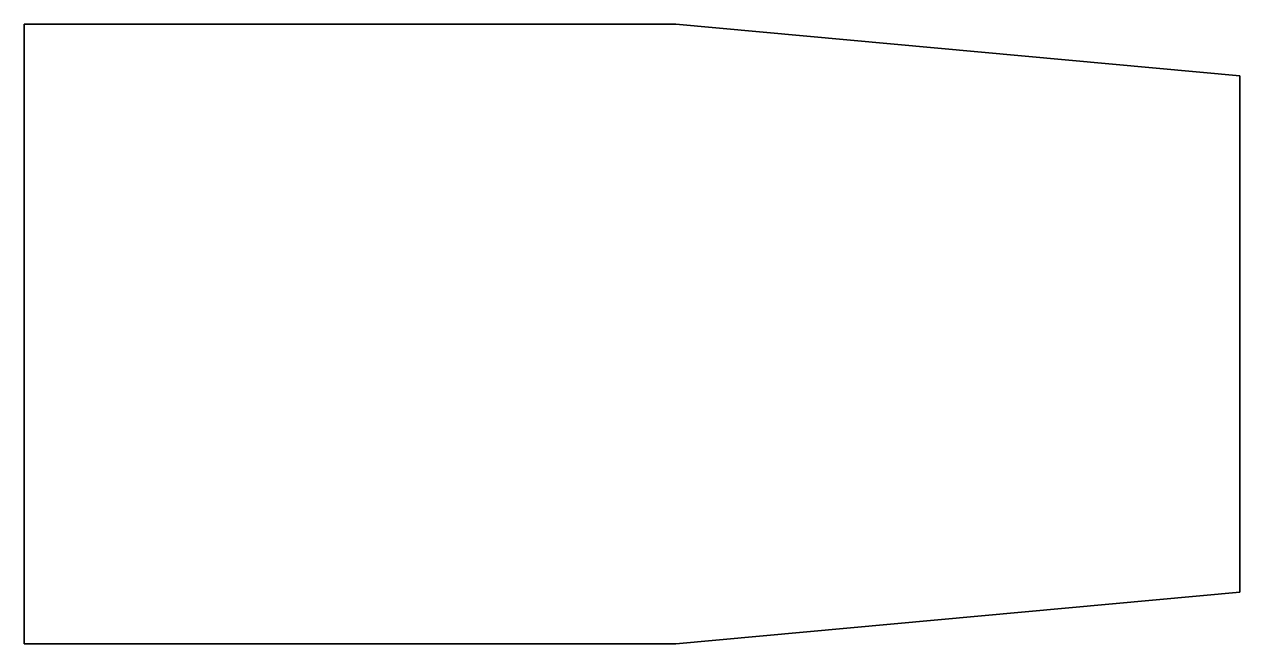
# Model space of a CAD drawing. Extents: x 58 to 764, y 128 to 488.
import ezdxf

# ---------------------------------------------------------------- set-up
doc = ezdxf.new("R2010")
doc.units = 0

msp = doc.modelspace()

# ---------------------------------------------------------------- linework, layer by layer
at = {"color": 7, "lineweight": 35}
for p, q in [((57.55397, 127.661377), (57.55397, 487.661377)), ((436.077942, 487.661377), (57.55397, 487.661377)), ((763.553955, 457.661377), (436.077942, 487.661377)), ((763.553955, 157.661377), (763.553955, 457.661377)), ((763.553955, 157.661377), (436.077942, 127.661377)), ((436.077942, 127.661377), (57.55397, 127.661377))]:
    msp.add_line(p, q, dxfattribs=at)

doc.saveas('drawing.dxf')
